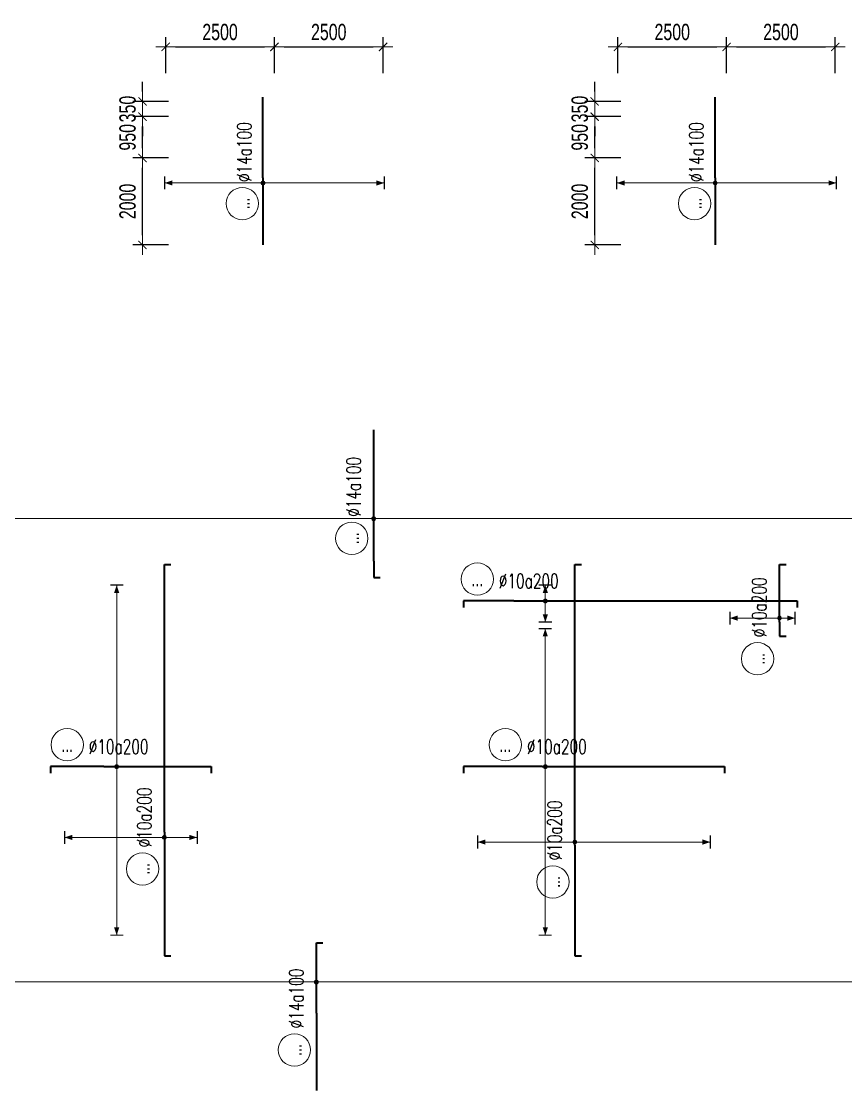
# Model space of a CAD drawing. Header units: millimetres. Extents: x 131700 to 589785, y -24154 to 46087.
# Drawn here: x 281481 to 300437, y 16100 to 40691 of the extents above; entities that cross this region are included whole.
import ezdxf
from ezdxf.enums import TextEntityAlignment as Align

# ---------------------------------------------------------------- set-up
doc = ezdxf.new("R2010")
doc.units = ezdxf.units.MM
doc.layers.get('0').update_dxf_attribs({"lineweight": 20})
doc.layers.get('Defpoints').update_dxf_attribs({"color": 151, "lineweight": 9})
for name, color, linetype, lineweight in [('NDC_S_DIM', 1, 'Continuous', 15), ('NDC_S_REBAR', 4, 'Continuous', 35), ('NDC_S_VN TEXT', 7, 'Continuous', 20)]:
    doc.layers.add(name, color=color, linetype=linetype, lineweight=lineweight)
doc.styles.add('ARIAL', font='arial.ttf', dxfattribs={"width": 0.7})
doc.styles.add('NDC_ROMANS', font='romans.shx', dxfattribs={"width": 0.7})
doc.dimstyles.new('NDC_dim_150', dxfattribs={"dimscale": 150, "dimtxt": 2.5, "dimasz": 1.5, "dimexe": 1.5, "dimexo": 2.5, "dimgap": 1, "dimtad": 1, "dimdec": 0, "dimzin": 0, "dimdsep": 46, "dimtxsty": 'ARIAL', "dimblk": 'DIMMARK', "dimcen": 0.09, "dimdle": 1.2, "dimclrd": 1, "dimclre": 1, "dimclrt": 3, "dimadec": 0, "dimazin": 0, "dimtfac": 1, "dimtdec": 0, "dimtix": 1, "dimtofl": 0, "dimtmove": 0, "dimatfit": 3, "dimfxl": 4, "dimfxlon": 1, "dimtolj": 1, "dimtzin": 0, "dimarcsym": 0})

# ---------------------------------------------------------------- blocks, each defined once
blk = doc.blocks.new('*U330')
h = blk.add_hatch(color=6)
edge = h.paths.add_edge_path()
edge.add_arc((0.5, 0), 0.3, 0, 360)
at = {"layer": 'NDC_S_DIM', "color": 6}
for q in [(0.5, 21.16), (0.5, -25.84)]:
    blk.add_line((0.5, 0), q, dxfattribs=at)
for points in [[(-0.5, 21.16, 0.2, 0.2, 0), (1.5, 21.16, 0, 0, 0)], [(-0.5, -25.84, 0.2, 0.2, 0), (1.5, -25.84, 0, 0, 0)]]:
    blk.add_lwpolyline(points, format="xyseb", dxfattribs=at)
at = {"layer": 'NDC_S_DIM'}
blk.add_circle((-5.62, 3.36), 2.48, dxfattribs=at)
at = {"layer": 'NDC_S_DIM', "color": 6}
blk.add_circle((0.5, 0), 0.3, dxfattribs=at)
for points in [[(0.1, 19.96), (0.5, 21.16), (0.9, 19.96)], [(0.1, -24.64), (0.5, -25.84), (0.9, -24.64)]]:
    blk.add_solid(points, dxfattribs=at)
at = {"layer": 'NDC_S_REBAR'}
for p, q in [((0, 0), (-12.04, 0)), ((-12.04, 0), (-12.04, -1)), ((0, 0), (27.96, 0)), ((27.96, 0), (27.96, -1)), ((-12.04, -1), (-12.04, -1)), ((27.96, -1), (27.96, -1))]:
    blk.add_line(p, q, dxfattribs=at)
at = {"layer": 'NDC_S_VN TEXT', "style": 'ARIAL', "width": 0.7}
blk.add_attdef('KHT', text='', height=2.2, dxfattribs=at).set_placement((-5.62, 3.36), align=Align.MIDDLE_CENTER)
at = {"layer": 'NDC_S_VN TEXT', "color": 3, "style": 'NDC_ROMANS', "width": 0.7}
blk.add_attdef('DKT', (-2.32, 1.98), '', height=2.2, dxfattribs=at)
blk = doc.blocks.new('*U329')
h = blk.add_hatch(color=6)
edge = h.paths.add_edge_path()
edge.add_arc((1.97, 0), 0.3, 0, 360)
at = {"layer": 'NDC_S_DIM', "color": 6}
for q in [(1.97, 27.83), (1.97, -25.84)]:
    blk.add_line((1.97, 0), q, dxfattribs=at)
for points in [[(0.97, 27.83, 0.2, 0.2, 0), (2.97, 27.83, 0, 0, 0)], [(0.97, -25.84, 0.2, 0.2, 0), (2.97, -25.84, 0, 0, 0)]]:
    blk.add_lwpolyline(points, format="xyseb", dxfattribs=at)
at = {"layer": 'NDC_S_DIM'}
blk.add_circle((-5.62, 3.36), 2.48, dxfattribs=at)
at = {"layer": 'NDC_S_DIM', "color": 6}
blk.add_circle((1.97, 0), 0.3, dxfattribs=at)
for points in [[(1.57, 26.63), (1.97, 27.83), (2.37, 26.63)], [(1.57, -24.64), (1.97, -25.84), (2.37, -24.64)]]:
    blk.add_solid(points, dxfattribs=at)
at = {"layer": 'NDC_S_REBAR'}
for p, q in [((0, 0), (-8.18, 0)), ((-8.18, 0), (-8.18, -1)), ((0, 0), (16.48, 0)), ((16.48, 0), (16.48, -1)), ((-8.18, -1), (-8.18, -1)), ((16.48, -1), (16.48, -1))]:
    blk.add_line(p, q, dxfattribs=at)
at = {"layer": 'NDC_S_VN TEXT', "style": 'ARIAL', "width": 0.7}
blk.add_attdef('KHT', text='', height=2.2, dxfattribs=at).set_placement((-5.62, 3.36), align=Align.MIDDLE_CENTER)
at = {"layer": 'NDC_S_VN TEXT', "color": 3, "style": 'NDC_ROMANS', "width": 0.7}
blk.add_attdef('DKT', (-2.32, 1.98), '', height=2.2, dxfattribs=at)
blk = doc.blocks.new('*U336')
h = blk.add_hatch(color=6)
edge = h.paths.add_edge_path()
edge.add_arc((4.81, 0), 0.3, 0, 360)
at = {"layer": 'NDC_S_DIM', "color": 6}
for q in [(4.81, 2.43), (4.81, -3.24)]:
    blk.add_line((4.81, 0), q, dxfattribs=at)
for points in [[(3.81, 2.43, 0.2, 0.2, 0), (5.81, 2.43, 0, 0, 0)], [(3.81, -3.24, 0.2, 0.2, 0), (5.81, -3.24, 0, 0, 0)]]:
    blk.add_lwpolyline(points, format="xyseb", dxfattribs=at)
at = {"layer": 'NDC_S_DIM'}
blk.add_circle((-5.62, 3.36), 2.48, dxfattribs=at)
at = {"layer": 'NDC_S_DIM', "color": 6}
blk.add_circle((4.81, 0), 0.3, dxfattribs=at)
for points in [[(4.41, 1.23), (4.81, 2.43), (5.21, 1.23)], [(4.41, -2.04), (4.81, -3.24), (5.21, -2.04)]]:
    blk.add_solid(points, dxfattribs=at)
at = {"layer": 'NDC_S_REBAR'}
for p, q in [((0, 0), (-7.73, 0)), ((-7.73, 0), (-7.73, -1)), ((0, 0), (43.4, 0)), ((43.4, 0), (43.4, -1)), ((-7.73, -1), (-7.73, -1)), ((43.4, -1), (43.4, -1))]:
    blk.add_line(p, q, dxfattribs=at)
at = {"layer": 'NDC_S_VN TEXT', "style": 'ARIAL', "width": 0.7}
blk.add_attdef('KHT', text='', height=2.2, dxfattribs=at).set_placement((-5.62, 3.36), align=Align.MIDDLE_CENTER)
at = {"layer": 'NDC_S_VN TEXT', "color": 3, "style": 'NDC_ROMANS', "width": 0.7}
blk.add_attdef('DKT', (-2.32, 1.98), '', height=2.2, dxfattribs=at)
blk = doc.blocks.new('*U331')
h = blk.add_hatch(color=6)
edge = h.paths.add_edge_path()
edge.add_arc((-0.79, 0), 0.3, 0, 360)
at = {"layer": 'NDC_S_DIM', "color": 6}
for q in [(-0.79, 15.31), (-0.79, -5.02)]:
    blk.add_line((-0.79, 0), q, dxfattribs=at)
for points in [[(-1.79, 15.31, 0.2, 0.2, 0), (0.21, 15.31, 0, 0, 0)], [(-1.79, -5.02, 0.2, 0.2, 0), (0.21, -5.02, 0, 0, 0)]]:
    blk.add_lwpolyline(points, format="xyseb", dxfattribs=at)
at = {"layer": 'NDC_S_DIM'}
blk.add_circle((-5.62, 3.36), 2.48, dxfattribs=at)
at = {"layer": 'NDC_S_DIM', "color": 6}
blk.add_circle((-0.79, 0), 0.3, dxfattribs=at)
for points in [[(-1.19, 14.11), (-0.79, 15.31), (-0.39, 14.11)], [(-1.19, -3.82), (-0.79, -5.02), (-0.39, -3.82)]]:
    blk.add_solid(points, dxfattribs=at)
at = {"layer": 'NDC_S_REBAR'}
for p, q in [((0, 0), (-18.94, 0)), ((-18.94, 0), (-18.94, -1)), ((0, 0), (41.06, 0)), ((41.06, 0), (41.06, -1)), ((-18.94, -1), (-18.94, -1)), ((41.06, -1), (41.06, -1))]:
    blk.add_line(p, q, dxfattribs=at)
at = {"layer": 'NDC_S_VN TEXT', "style": 'ARIAL', "width": 0.7}
blk.add_attdef('KHT', text='', height=2.2, dxfattribs=at).set_placement((-5.62, 3.36), align=Align.MIDDLE_CENTER)
at = {"layer": 'NDC_S_VN TEXT', "color": 3, "style": 'NDC_ROMANS', "width": 0.7}
blk.add_attdef('DKT', (-2.32, 1.98), '', height=2.2, dxfattribs=at)
blk = doc.blocks.new('*U332')
h = blk.add_hatch(color=6)
edge = h.paths.add_edge_path()
edge.add_arc((0.5, 0), 0.3, 0, 360)
at = {"layer": 'NDC_S_DIM', "color": 6}
for q in [(0.5, 14.9), (0.5, -20.77)]:
    blk.add_line((0.5, 0), q, dxfattribs=at)
for points in [[(-0.5, 14.9, 0.2, 0.2, 0), (1.5, 14.9, 0, 0, 0)], [(-0.5, -20.77, 0.2, 0.2, 0), (1.5, -20.77, 0, 0, 0)]]:
    blk.add_lwpolyline(points, format="xyseb", dxfattribs=at)
at = {"layer": 'NDC_S_DIM'}
blk.add_circle((-5.62, 3.36), 2.48, dxfattribs=at)
at = {"layer": 'NDC_S_DIM', "color": 6}
blk.add_circle((0.5, 0), 0.3, dxfattribs=at)
for points in [[(0.1, 13.7), (0.5, 14.9), (0.9, 13.7)], [(0.1, -19.57), (0.5, -20.77), (0.9, -19.57)]]:
    blk.add_solid(points, dxfattribs=at)
at = {"layer": 'NDC_S_REBAR'}
for p, q in [((0, 0), (-16.95, 0)), ((-16.95, 0), (-16.95, -1)), ((0, 0), (43.05, 0)), ((43.05, 0), (43.05, -1)), ((-16.95, -1), (-16.95, -1)), ((43.05, -1), (43.05, -1))]:
    blk.add_line(p, q, dxfattribs=at)
at = {"layer": 'NDC_S_VN TEXT', "style": 'ARIAL', "width": 0.7}
blk.add_attdef('KHT', text='', height=2.2, dxfattribs=at).set_placement((-5.62, 3.36), align=Align.MIDDLE_CENTER)
at = {"layer": 'NDC_S_VN TEXT', "color": 3, "style": 'NDC_ROMANS', "width": 0.7}
blk.add_attdef('DKT', (-2.32, 1.98), '', height=2.2, dxfattribs=at)
blk = doc.blocks.new('*U339')
h = blk.add_hatch(color=6)
edge = h.paths.add_edge_path()
edge.add_arc((0.61, 0), 0.3, 0, 360)
at = {"layer": 'NDC_S_DIM', "color": 6}
for q in [(0.61, 7.61), (0.61, -2.39)]:
    blk.add_line((0.61, 0), q, dxfattribs=at)
for points in [[(-0.39, 7.61, 0.2, 0.2, 0), (1.61, 7.61, 0, 0, 0)], [(-0.39, -2.39, 0.2, 0.2, 0), (1.61, -2.39, 0, 0, 0)]]:
    blk.add_lwpolyline(points, format="xyseb", dxfattribs=at)
at = {"layer": 'NDC_S_DIM'}
blk.add_circle((-5.62, 3.36), 2.48, dxfattribs=at)
at = {"layer": 'NDC_S_DIM', "color": 6}
blk.add_circle((0.61, 0), 0.3, dxfattribs=at)
for points in [[(0.21, 6.41), (0.61, 7.61), (1.01, 6.41)], [(0.21, -1.19), (0.61, -2.39), (1.01, -1.19)]]:
    blk.add_solid(points, dxfattribs=at)
at = {"layer": 'NDC_S_REBAR'}
for p, q in [((0, 0), (-2.17, 0)), ((-2.17, 0), (-2.17, -1)), ((0, 0), (8.83, 0)), ((8.83, 0), (8.83, -1)), ((-2.17, -1), (-2.17, -1)), ((8.83, -1), (8.83, -1))]:
    blk.add_line(p, q, dxfattribs=at)
at = {"layer": 'NDC_S_VN TEXT', "style": 'ARIAL', "width": 0.7}
blk.add_attdef('KHT', text='', height=2.2, dxfattribs=at).set_placement((-5.62, 3.36), align=Align.MIDDLE_CENTER)
at = {"layer": 'NDC_S_VN TEXT', "color": 3, "style": 'NDC_ROMANS', "width": 0.7}
blk.add_attdef('DKT', (-2.32, 1.98), '', height=2.2, dxfattribs=at)
blk = doc.blocks.new('*U352')
h = blk.add_hatch(color=6)
edge = h.paths.add_edge_path()
edge.add_arc((4.81, 0), 0.3, 0, 360)
at = {"layer": 'NDC_S_DIM', "color": 6}
for q in [(4.81, 133.93), (4.81, -121.07)]:
    blk.add_line((4.81, 0), q, dxfattribs=at)
at = {"layer": 'NDC_S_DIM'}
blk.add_circle((-5.62, 3.36), 2.48, dxfattribs=at)
at = {"layer": 'NDC_S_DIM', "color": 6}
blk.add_circle((4.81, 0), 0.3, dxfattribs=at)
at = {"layer": 'NDC_S_REBAR'}
for p, q in [((0, 0), (-11.85, 0)), ((-11.85, 0), (-11.85, 0)), ((0, 0), (10.81, 0)), ((10.81, 0), (10.81, -1)), ((-11.85, 0), (-11.85, 0)), ((10.81, -1), (10.81, -1))]:
    blk.add_line(p, q, dxfattribs=at)
at = {"layer": 'NDC_S_VN TEXT', "style": 'ARIAL', "width": 0.7}
blk.add_attdef('KHT', text='', height=2.2, dxfattribs=at).set_placement((-5.62, 3.36), align=Align.MIDDLE_CENTER)
at = {"layer": 'NDC_S_VN TEXT', "color": 3, "style": 'NDC_ROMANS', "width": 0.7}
blk.add_attdef('DKT', (-2.32, 1.98), '', height=2.2, dxfattribs=at)
blk = doc.blocks.new('*U353')
h = blk.add_hatch(color=6)
edge = h.paths.add_edge_path()
edge.add_arc((6.53, 0), 0.3, 0, 360)
at = {"layer": 'NDC_S_DIM', "color": 6}
for q in [(6.53, 142.72), (6.53, -112.28)]:
    blk.add_line((6.53, 0), q, dxfattribs=at)
at = {"layer": 'NDC_S_DIM'}
blk.add_circle((3.49, 3.36), 2.48, dxfattribs=at)
at = {"layer": 'NDC_S_DIM', "color": 6}
blk.add_circle((6.53, 0), 0.3, dxfattribs=at)
at = {"layer": 'NDC_S_REBAR'}
for p, q in [((0, 0), (-2.52, 0)), ((-2.52, 0), (-2.52, -1)), ((0, 0), (20.15, 0)), ((20.15, 0), (20.15, 0)), ((20.15, 0), (20.15, 0)), ((-2.52, -1), (-2.52, -1))]:
    blk.add_line(p, q, dxfattribs=at)
at = {"layer": 'NDC_S_VN TEXT', "style": 'ARIAL', "width": 0.7}
blk.add_attdef('KHT', text='', height=2.2, dxfattribs=at).set_placement((3.49, 3.36), align=Align.MIDDLE_CENTER)
at = {"layer": 'NDC_S_VN TEXT', "color": 3, "style": 'NDC_ROMANS', "width": 0.7}
blk.add_attdef('DKT', (6.79, 1.98), '', height=2.2, dxfattribs=at)
blk = doc.blocks.new('*U359')
h = blk.add_hatch(color=6)
edge = h.paths.add_edge_path()
edge.add_arc((-0.77, 0), 0.3, 0, 360)
at = {"layer": 'NDC_S_DIM', "color": 6}
for q in [(-0.77, 15.08), (-0.77, -18.59)]:
    blk.add_line((-0.77, 0), q, dxfattribs=at)
for points in [[(-1.77, 15.08, 0.2, 0.2, 0), (0.23, 15.08, 0, 0, 0)], [(-1.77, -18.59, 0.2, 0.2, 0), (0.23, -18.59, 0, 0, 0)]]:
    blk.add_lwpolyline(points, format="xyseb", dxfattribs=at)
at = {"layer": 'NDC_S_DIM'}
blk.add_circle((-3.93, 3.16), 2.48, dxfattribs=at)
at = {"layer": 'NDC_S_DIM', "color": 6}
blk.add_circle((-0.77, 0), 0.3, dxfattribs=at)
for points in [[(-1.17, 13.88), (-0.77, 15.08), (-0.37, 13.88)], [(-1.17, -17.39), (-0.77, -18.59), (-0.37, -17.39)]]:
    blk.add_solid(points, dxfattribs=at)
at = {"layer": 'NDC_S_REBAR'}
for p, q in [((0, 0), (-10.27, 0)), ((-10.27, 0), (-10.27, 0)), ((0, 0), (12.4, 0)), ((12.4, 0), (12.4, 0)), ((12.4, 0), (12.4, 0)), ((-10.27, 0), (-10.27, 0))]:
    blk.add_line(p, q, dxfattribs=at)
at = {"layer": 'NDC_S_VN TEXT', "style": 'ARIAL', "width": 0.7}
blk.add_attdef('KHT', text='', height=2.2, dxfattribs=at).set_placement((-3.93, 3.16), align=Align.MIDDLE_CENTER)
at = {"layer": 'NDC_S_VN TEXT', "color": 3, "style": 'NDC_ROMANS', "width": 0.7}
blk.add_attdef('DKT', (-0.63, 1.78), '', height=2.2, dxfattribs=at)
blk = doc.blocks.new('DIMMARK')
at = {"layer": 'NDC_S_DIM', "color": 1}
blk.add_line((-1.5, 0), (1, 0), dxfattribs=at)
at = {"layer": 'NDC_S_DIM', "color": 2, "const_width": 0.1}
blk.add_lwpolyline([(-0.42, -0.42), (0.42, 0.42)], dxfattribs=at)
blk = doc.blocks.new('*D440')
at = {"layer": 'Defpoints', "color": 0, "ltscale": 100, "transparency": 16777216}
for p in [(294666, 37550), (298643, 37550), (298643, 35550)]:
    blk.add_point(p, dxfattribs=at)
at = {"layer": 'NDC_S_DIM', "color": 1, "lineweight": -2, "ltscale": 100, "transparency": 16777216}
for p, q in [((295266, 37550), (294441, 37550)), ((294666, 35775), (294666, 37325)), ((295266, 35550), (294441, 35550))]:
    blk.add_line(p, q, dxfattribs=at)
at = {"layer": 'NDC_S_DIM', "color": 1, "lineweight": -2, "ltscale": 100, "transparency": 16777216, "xscale": 225, "yscale": 225, "zscale": 225}
for p, rotation in [((294666, 37550), 90), ((294666, 35550), 270)]:
    blk.add_blockref('DIMMARK', p, dxfattribs=dict(at, rotation=rotation))
at = {"layer": 'NDC_S_DIM', "color": 3, "ltscale": 100, "transparency": 16777216, "insert": (294324, 36550), "char_height": 375, "attachment_point": 5, "rotation": 90, "style": 'ARIAL'}
blk.add_mtext('\\A1;2000', dxfattribs=at)
blk = doc.blocks.new('*D441')
at = {"layer": 'Defpoints', "color": 0, "ltscale": 100, "transparency": 16777216}
for p in [(294666, 38850), (298643, 38850), (298643, 38500)]:
    blk.add_point(p, dxfattribs=at)
at = {"layer": 'NDC_S_DIM', "color": 1, "lineweight": -2, "ltscale": 100, "transparency": 16777216}
for p, q in [((294666, 39075), (294666, 39300)), ((295266, 38850), (294441, 38850)), ((295266, 38500), (294441, 38500)), ((294666, 38275), (294666, 38050))]:
    blk.add_line(p, q, dxfattribs=at)
at = {"layer": 'NDC_S_DIM', "color": 1, "lineweight": -2, "ltscale": 100, "transparency": 16777216, "xscale": 225, "yscale": 225, "zscale": 225}
for p, rotation in [((294666, 38850), 270), ((294666, 38500), 90)]:
    blk.add_blockref('DIMMARK', p, dxfattribs=dict(at, rotation=rotation))
at = {"layer": 'NDC_S_DIM', "color": 3, "ltscale": 100, "transparency": 16777216, "insert": (294324, 38675), "char_height": 375, "attachment_point": 5, "rotation": 90, "style": 'ARIAL'}
blk.add_mtext('\\A1;350', dxfattribs=at)
blk = doc.blocks.new('*D442')
at = {"layer": 'Defpoints', "color": 0, "ltscale": 100, "transparency": 16777216}
for p in [(294666, 38500), (298643, 38500), (298643, 37550)]:
    blk.add_point(p, dxfattribs=at)
at = {"layer": 'NDC_S_DIM', "color": 1, "lineweight": -2, "ltscale": 100, "transparency": 16777216}
for p, q in [((295266, 38500), (294441, 38500)), ((294666, 37775), (294666, 38275)), ((295266, 37550), (294441, 37550))]:
    blk.add_line(p, q, dxfattribs=at)
at = {"layer": 'NDC_S_DIM', "color": 1, "lineweight": -2, "ltscale": 100, "transparency": 16777216, "xscale": 225, "yscale": 225, "zscale": 225}
for p, rotation in [((294666, 38500), 90), ((294666, 37550), 270)]:
    blk.add_blockref('DIMMARK', p, dxfattribs=dict(at, rotation=rotation))
at = {"layer": 'NDC_S_DIM', "color": 3, "ltscale": 100, "transparency": 16777216, "insert": (294324, 38025), "char_height": 375, "attachment_point": 5, "rotation": 90, "style": 'ARIAL'}
blk.add_mtext('\\A1;950', dxfattribs=at)
blk = doc.blocks.new('*D443')
at = {"layer": 'Defpoints', "color": 0, "ltscale": 100, "transparency": 16777216}
for p in [(297700, 40104), (295200, 37125), (297700, 37125)]:
    blk.add_point(p, dxfattribs=at)
at = {"layer": 'NDC_S_DIM', "color": 1, "lineweight": -2, "ltscale": 100, "transparency": 16777216}
for p, q in [((295200, 39504), (295200, 40329)), ((295425, 40104), (297475, 40104)), ((297700, 39504), (297700, 40329))]:
    blk.add_line(p, q, dxfattribs=at)
at = {"layer": 'NDC_S_DIM', "color": 1, "lineweight": -2, "ltscale": 100, "transparency": 16777216, "xscale": 225, "yscale": 225, "zscale": 225, "rotation": 180}
blk.add_blockref('DIMMARK', (295200, 40104), dxfattribs=at)
at = {"layer": 'NDC_S_DIM', "color": 1, "lineweight": -2, "ltscale": 100, "transparency": 16777216, "xscale": 225, "yscale": 225, "zscale": 225}
blk.add_blockref('DIMMARK', (297700, 40104), dxfattribs=at)
at = {"layer": 'NDC_S_DIM', "color": 3, "ltscale": 100, "transparency": 16777216, "insert": (296450, 40445), "char_height": 375, "attachment_point": 5, "style": 'ARIAL'}
blk.add_mtext('\\A1;2500', dxfattribs=at)
blk = doc.blocks.new('*D444')
at = {"layer": 'Defpoints', "color": 0, "ltscale": 100, "transparency": 16777216}
for p in [(300200, 40104), (297700, 36975), (300200, 36975)]:
    blk.add_point(p, dxfattribs=at)
at = {"layer": 'NDC_S_DIM', "color": 1, "lineweight": -2, "ltscale": 100, "transparency": 16777216}
for p, q in [((297700, 39504), (297700, 40329)), ((297925, 40104), (299975, 40104)), ((300200, 39504), (300200, 40329))]:
    blk.add_line(p, q, dxfattribs=at)
at = {"layer": 'NDC_S_DIM', "color": 1, "lineweight": -2, "ltscale": 100, "transparency": 16777216, "xscale": 225, "yscale": 225, "zscale": 225, "rotation": 180}
blk.add_blockref('DIMMARK', (297700, 40104), dxfattribs=at)
at = {"layer": 'NDC_S_DIM', "color": 1, "lineweight": -2, "ltscale": 100, "transparency": 16777216, "xscale": 225, "yscale": 225, "zscale": 225}
blk.add_blockref('DIMMARK', (300200, 40104), dxfattribs=at)
at = {"layer": 'NDC_S_DIM', "color": 3, "ltscale": 100, "transparency": 16777216, "insert": (298950, 40445), "char_height": 375, "attachment_point": 5, "style": 'ARIAL'}
blk.add_mtext('\\A1;2500', dxfattribs=at)
blk = doc.blocks.new('*D445')
at = {"layer": 'Defpoints', "color": 0, "ltscale": 100, "transparency": 16777216}
for p in [(284266, 37550), (288243, 37550), (288243, 35550)]:
    blk.add_point(p, dxfattribs=at)
at = {"layer": 'NDC_S_DIM', "color": 1, "lineweight": -2, "ltscale": 100, "transparency": 16777216}
for p, q in [((284866, 37550), (284041, 37550)), ((284266, 35775), (284266, 37325)), ((284866, 35550), (284041, 35550))]:
    blk.add_line(p, q, dxfattribs=at)
at = {"layer": 'NDC_S_DIM', "color": 1, "lineweight": -2, "ltscale": 100, "transparency": 16777216, "xscale": 225, "yscale": 225, "zscale": 225}
for p, rotation in [((284266, 37550), 90), ((284266, 35550), 270)]:
    blk.add_blockref('DIMMARK', p, dxfattribs=dict(at, rotation=rotation))
at = {"layer": 'NDC_S_DIM', "color": 3, "ltscale": 100, "transparency": 16777216, "insert": (283924, 36550), "char_height": 375, "attachment_point": 5, "rotation": 90, "style": 'ARIAL'}
blk.add_mtext('\\A1;2000', dxfattribs=at)
blk = doc.blocks.new('*D446')
at = {"layer": 'Defpoints', "color": 0, "ltscale": 100, "transparency": 16777216}
for p in [(284266, 38850), (288243, 38850), (288243, 38500)]:
    blk.add_point(p, dxfattribs=at)
at = {"layer": 'NDC_S_DIM', "color": 1, "lineweight": -2, "ltscale": 100, "transparency": 16777216}
for p, q in [((284266, 39075), (284266, 39300)), ((284866, 38850), (284041, 38850)), ((284866, 38500), (284041, 38500)), ((284266, 38275), (284266, 38050))]:
    blk.add_line(p, q, dxfattribs=at)
at = {"layer": 'NDC_S_DIM', "color": 1, "lineweight": -2, "ltscale": 100, "transparency": 16777216, "xscale": 225, "yscale": 225, "zscale": 225}
for p, rotation in [((284266, 38850), 270), ((284266, 38500), 90)]:
    blk.add_blockref('DIMMARK', p, dxfattribs=dict(at, rotation=rotation))
at = {"layer": 'NDC_S_DIM', "color": 3, "ltscale": 100, "transparency": 16777216, "insert": (283924, 38675), "char_height": 375, "attachment_point": 5, "rotation": 90, "style": 'ARIAL'}
blk.add_mtext('\\A1;350', dxfattribs=at)
blk = doc.blocks.new('*D447')
at = {"layer": 'Defpoints', "color": 0, "ltscale": 100, "transparency": 16777216}
for p in [(284266, 38500), (288243, 38500), (288243, 37550)]:
    blk.add_point(p, dxfattribs=at)
at = {"layer": 'NDC_S_DIM', "color": 1, "lineweight": -2, "ltscale": 100, "transparency": 16777216}
for p, q in [((284866, 38500), (284041, 38500)), ((284266, 37775), (284266, 38275)), ((284866, 37550), (284041, 37550))]:
    blk.add_line(p, q, dxfattribs=at)
at = {"layer": 'NDC_S_DIM', "color": 1, "lineweight": -2, "ltscale": 100, "transparency": 16777216, "xscale": 225, "yscale": 225, "zscale": 225}
for p, rotation in [((284266, 38500), 90), ((284266, 37550), 270)]:
    blk.add_blockref('DIMMARK', p, dxfattribs=dict(at, rotation=rotation))
at = {"layer": 'NDC_S_DIM', "color": 3, "ltscale": 100, "transparency": 16777216, "insert": (283924, 38025), "char_height": 375, "attachment_point": 5, "rotation": 90, "style": 'ARIAL'}
blk.add_mtext('\\A1;950', dxfattribs=at)
blk = doc.blocks.new('*D448')
at = {"layer": 'Defpoints', "color": 0, "ltscale": 100, "transparency": 16777216}
for p in [(287300, 40104), (284800, 37125), (287300, 37125)]:
    blk.add_point(p, dxfattribs=at)
at = {"layer": 'NDC_S_DIM', "color": 1, "lineweight": -2, "ltscale": 100, "transparency": 16777216}
for p, q in [((284800, 39504), (284800, 40329)), ((285025, 40104), (287075, 40104)), ((287300, 39504), (287300, 40329))]:
    blk.add_line(p, q, dxfattribs=at)
at = {"layer": 'NDC_S_DIM', "color": 1, "lineweight": -2, "ltscale": 100, "transparency": 16777216, "xscale": 225, "yscale": 225, "zscale": 225, "rotation": 180}
blk.add_blockref('DIMMARK', (284800, 40104), dxfattribs=at)
at = {"layer": 'NDC_S_DIM', "color": 1, "lineweight": -2, "ltscale": 100, "transparency": 16777216, "xscale": 225, "yscale": 225, "zscale": 225}
blk.add_blockref('DIMMARK', (287300, 40104), dxfattribs=at)
at = {"layer": 'NDC_S_DIM', "color": 3, "ltscale": 100, "transparency": 16777216, "insert": (286050, 40445), "char_height": 375, "attachment_point": 5, "style": 'ARIAL'}
blk.add_mtext('\\A1;2500', dxfattribs=at)
blk = doc.blocks.new('*D449')
at = {"layer": 'Defpoints', "color": 0, "ltscale": 100, "transparency": 16777216}
for p in [(289800, 40104), (287300, 36975), (289800, 36975)]:
    blk.add_point(p, dxfattribs=at)
at = {"layer": 'NDC_S_DIM', "color": 1, "lineweight": -2, "ltscale": 100, "transparency": 16777216}
for p, q in [((287300, 39504), (287300, 40329)), ((287525, 40104), (289575, 40104)), ((289800, 39504), (289800, 40329))]:
    blk.add_line(p, q, dxfattribs=at)
at = {"layer": 'NDC_S_DIM', "color": 1, "lineweight": -2, "ltscale": 100, "transparency": 16777216, "xscale": 225, "yscale": 225, "zscale": 225, "rotation": 180}
blk.add_blockref('DIMMARK', (287300, 40104), dxfattribs=at)
at = {"layer": 'NDC_S_DIM', "color": 1, "lineweight": -2, "ltscale": 100, "transparency": 16777216, "xscale": 225, "yscale": 225, "zscale": 225}
blk.add_blockref('DIMMARK', (289800, 40104), dxfattribs=at)
at = {"layer": 'NDC_S_DIM', "color": 3, "ltscale": 100, "transparency": 16777216, "insert": (288550, 40445), "char_height": 375, "attachment_point": 5, "style": 'ARIAL'}
blk.add_mtext('\\A1;2500', dxfattribs=at)

msp = doc.modelspace()

# ---------------------------------------------------------------- block references
at = {"layer": 'NDC_S_REBAR', "xscale": 150, "yscale": 150, "zscale": 150, "rotation": 90}
for name, p, values in [('*U359', (287037.1, 37090.3), {'KHT': '...', 'DKT': '%%c14a100'}), ('*U359', (297437.1, 37090.3), {'KHT': '...', 'DKT': '%%c14a100'}), ('*U353', (289583.3, 28277.8), {'KHT': '...', 'DKT': '%%c14a100'}), ('*U331', (284771.3, 22041.5), {'KHT': '...', 'DKT': '%%c10a200'}), ('*U332', (294209.3, 21742.4), {'KHT': '...', 'DKT': '%%c10a200'}), ('*U339', (298916.5, 26875.4), {'KHT': '...', 'DKT': '%%c10a200'}), ('*U352', (288264.4, 17877.8), {'KHT': '...', 'DKT': '%%c14a100'})]:
    msp.add_blockref(name, p, dxfattribs=at).add_auto_attribs(values)
at = {"layer": 'NDC_S_REBAR', "xscale": 150, "yscale": 150, "zscale": 150}
for name, p in [('*U336', (292809.5, 27360.7)), ('*U329', (283377.3, 23550.9)), ('*U330', (293455.3, 23550.9))]:
    msp.add_blockref(name, p, dxfattribs=at).add_auto_attribs({'KHT': '...', 'DKT': '%%c10a200'})

# ---------------------------------------------------------------- dimensions: what is measured, and where the dimension line sits
at = {"layer": 'NDC_S_DIM', "ltscale": 100}
for p1, p2, distance, picture, middle in [((284800, 37124.7), (287300, 37124.7), 2978.9, '*D448', (286050, 40445.1)), ((287300, 36974.7), (289800, 36974.7), 3128.9, '*D449', (288550, 40445.1)), ((295200, 37124.7), (297700, 37124.7), 2978.9, '*D443', (296450, 40445.1)), ((297700, 36974.7), (300200, 36974.7), 3128.9, '*D444', (298950, 40445.1)), ((288243.2, 38500), (288243.2, 38850), 3977.5, '*D446', (283924.1, 38675)), ((298643.2, 38500), (298643.2, 38850), 3977.5, '*D441', (294324.1, 38675)), ((288243.2, 37550), (288243.2, 38500), 3977.5, '*D447', (283924.2, 38025)), ((298643.2, 37550), (298643.2, 38500), 3977.5, '*D442', (294324.2, 38025)), ((288243.2, 35550), (288243.2, 37550), 3977.5, '*D445', (283924.2, 36550)), ((298643.2, 35550), (298643.2, 37550), 3977.5, '*D440', (294324.2, 36550))]:
    dim = msp.add_aligned_dim(p1=p1, p2=p2, distance=distance, dimstyle='NDC_dim_150', dxfattribs=at)
    dim.commit()
    dim.dimension.update_dxf_attribs({"geometry": picture, "text_midpoint": middle})

doc.saveas('drawing.dxf')
